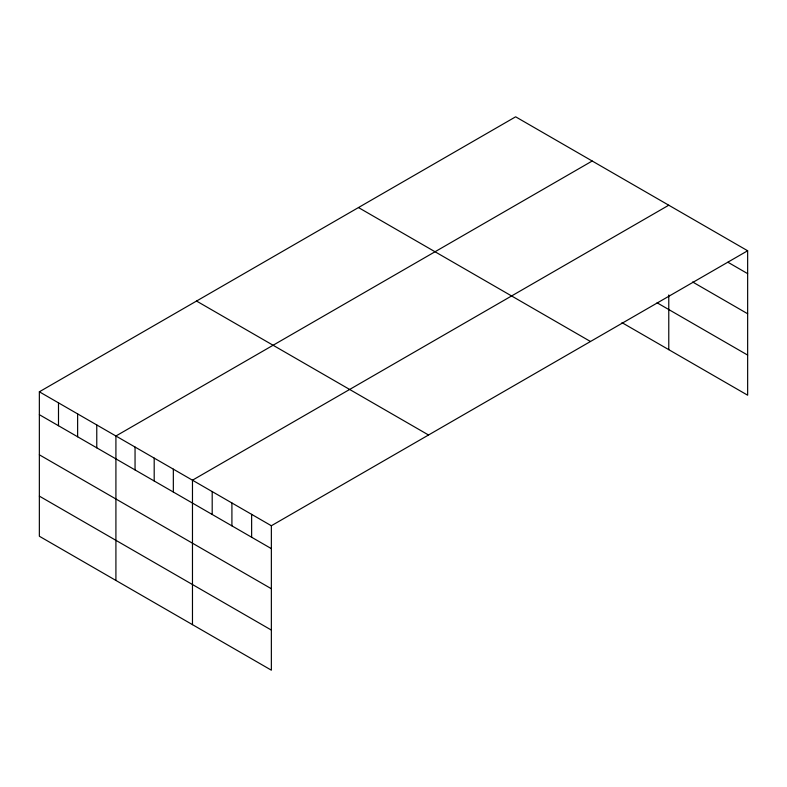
<?xml version="1.0" encoding="UTF-8"?>
<svg xmlns="http://www.w3.org/2000/svg" width="787" height="787" viewBox="0 0 787 787"><rect width="100%" height="100%" fill="white"/><g stroke="black" fill="none" stroke-linecap="round" stroke-linejoin="round"><path stroke-width="1.18" d="M747.65 250.758L271.358 525.746L271.358 670.19L39.35 536.242L39.35 391.798L515.642 116.81L747.65 250.758L747.65 395.202L621.986 322.65M592.208 161.01L115.915 435.998L115.915 580.452M668.773 205.21L192.471 480.198L192.471 624.652M727.926 262.248L747.65 273.64M692.639 281.992L747.65 313.757M657.076 302.788L747.65 355.085M358.469 207.552L590.476 341.499M196.524 301.047L428.531 434.995M39.35 391.798L271.358 525.746M39.35 414.68L271.358 548.628M39.35 454.797L271.358 588.745M39.35 496.125L271.358 630.072M668.773 294.958L668.773 349.664M251.633 514.354L251.633 537.236M231.909 502.972L231.909 525.854M212.195 491.59L212.195 514.472M173.337 469.15L173.337 492.032M154.193 458.103L154.193 480.985M135.049 447.046L135.049 469.928M96.771 424.95L96.771 447.833M77.628 413.893L77.628 436.775M58.494 402.846L58.494 425.728"/></g></svg>
